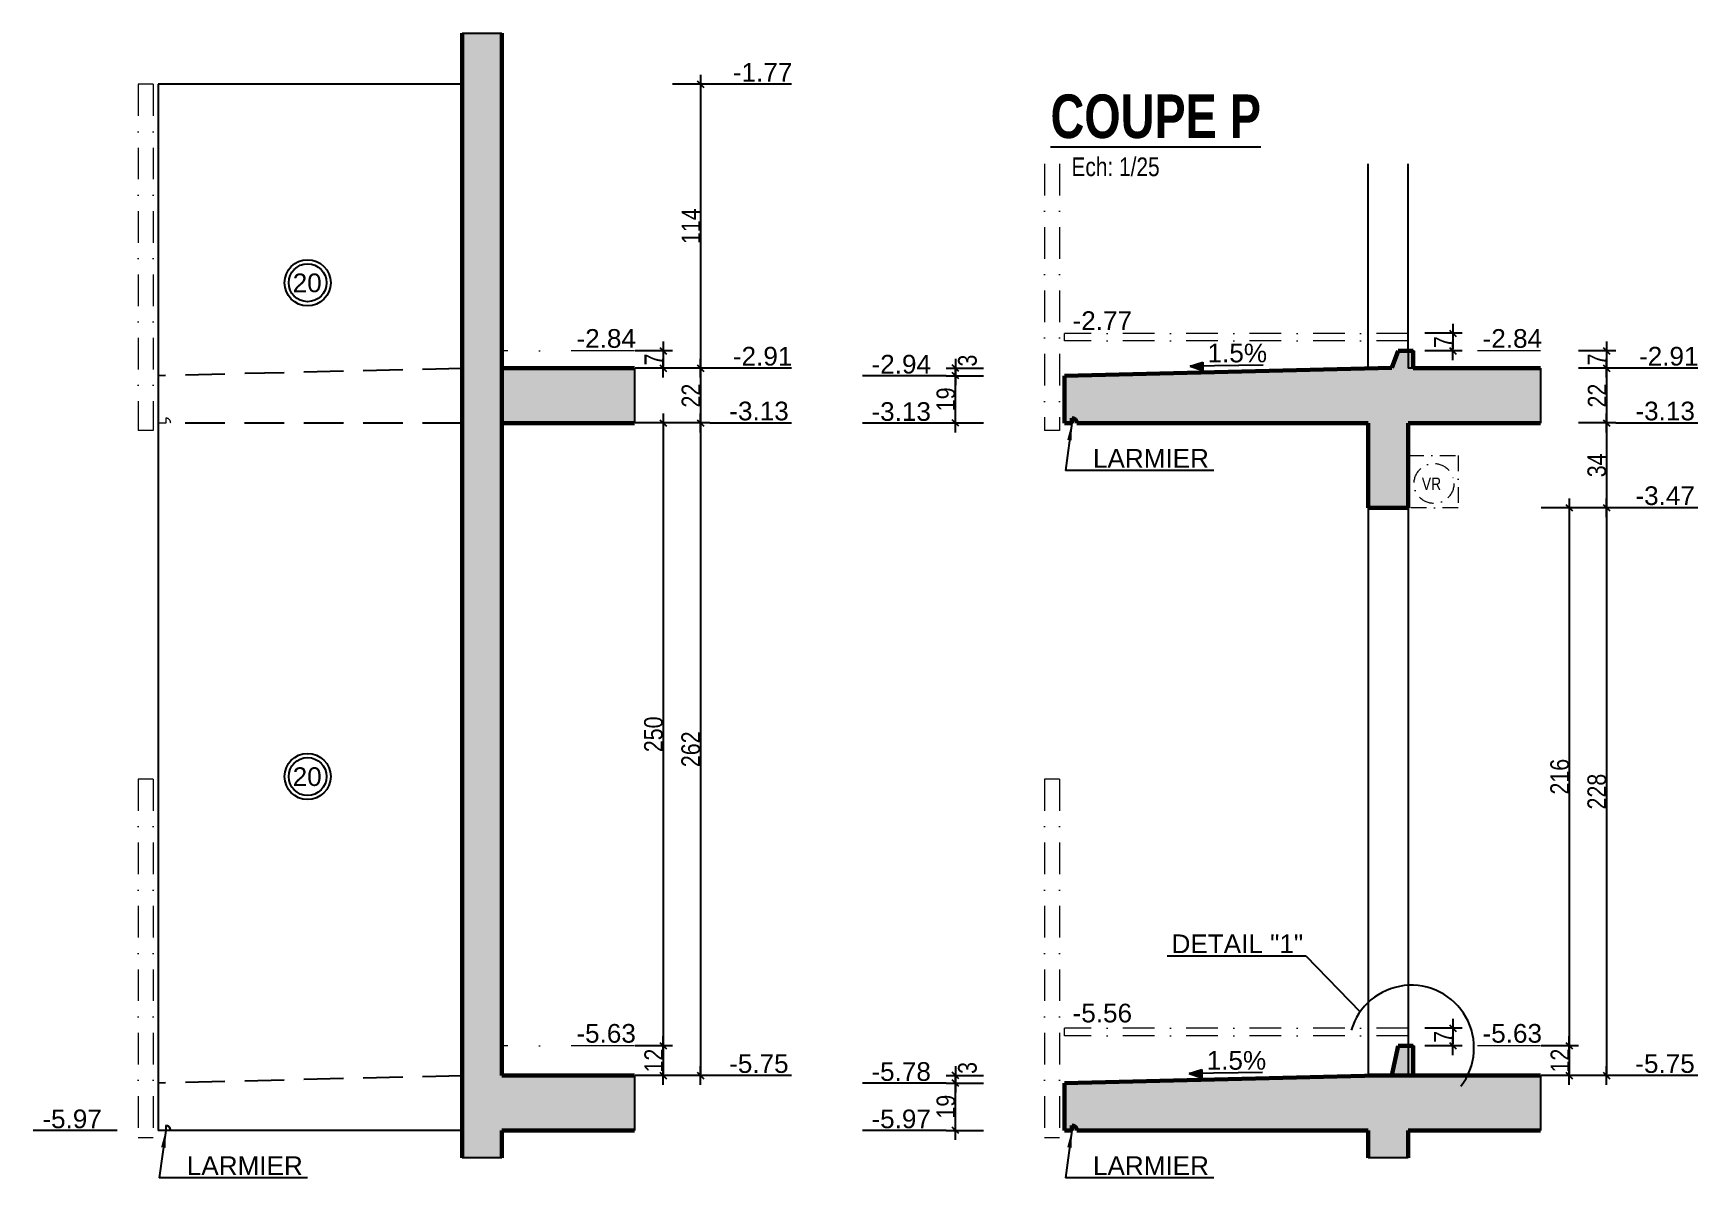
# Model space of a CAD drawing. Header units: millimetres. Extents: x -1921 to 5237, y 0 to 8595.
# Drawn here: x 2276 to 3613, y 4969 to 5888 of the extents above; entities that cross this region are included whole.
import ezdxf
from ezdxf.enums import TextEntityAlignment as Align

# ---------------------------------------------------------------- set-up
doc = ezdxf.new("R2010")
doc.units = ezdxf.units.MM
for name, pattern in [('CACHE2', [4.7625, 3.175, -1.5875]), ('CACHEX2', [19.05, 12.7, -6.35]), ('TIRETPTX2', [50.8, 25.4, -12.7, 0, -12.7])]:
    doc.linetypes.add(name, pattern=pattern)
for name, color, linetype in [('01_cote_gen', 4, 'Continuous'), ('01_linteaux', 2, 'Continuous'), ('01_poch_BN', 9, 'Continuous'), ('01_poch_murs', 253, 'Continuous'), ('01_texte', 230, 'Continuous'), ('AA_COTES', 2, 'Continuous')]:
    doc.layers.add(name, color=color, linetype=linetype)
doc.layers.add('01_murs_coup', color=5, linetype='Continuous', lineweight=60)
doc.layers.add('01_tram_axes', color=2, linetype='TIRETPTX2', lineweight=9)
doc.styles.add('ARIAL', font='arial.ttf')
doc.styles.add('impact', font='impact.ttf')
doc.styles.add('MATTE_TXT', font='arial.ttf')
doc.styles.add('STYLE2', font='ARIALN.TTF')
doc.dimstyles.new('JB25', dxfattribs={"dimscale": 0.1, "dimtxt": 150, "dimasz": 15, "dimexe": 0.1, "dimexo": 0.1, "dimgap": 0.09, "dimtad": 1, "dimdec": 1, "dimlfac": 0.5, "dimdsep": 46, "dimtxsty": 'STYLE2', "dimblk1": 'BOND_G', "dimblk2": 'BOND_D', "dimsah": 1, "dimcen": 1.5, "dimdle": 0.01, "dimse1": 1, "dimse2": 1, "dimclrd": 4, "dimclre": 2, "dimclrt": 6, "dimazin": 2, "dimtfac": 2.333333, "dimtdec": 1, "dimtix": 1, "dimtmove": 2, "dimatfit": 3, "dimldrblk": 'BOND_G', "dimfxl": 1, "dimtolj": 1, "dimtzin": 0, "dimarcsym": 0})

# ---------------------------------------------------------------- blocks, each defined once
blk = doc.blocks.new('BOND_G')
at = {"layer": 'AA_COTES', "color": 0}
for p, q in [((0, -5), (0, 15)), ((5, 0), (-5, 0)), ((1.77, 1.77), (-1.77, -1.77))]:
    blk.add_line(p, q, dxfattribs=at)
blk = doc.blocks.new('BOND_D')
at = {"layer": 'AA_COTES', "color": 0}
for p, q in [((5, 0), (-5, 0)), ((-1.77, -1.77), (1.77, 1.77)), ((0, 5), (0, -15))]:
    blk.add_line(p, q, dxfattribs=at)
blk = doc.blocks.new('*D600')
at = {"layer": '01_cote_gen', "color": 4, "lineweight": -2, "transparency": 16777216}
blk.add_line((3016.9, 5008.1), (3016.9, 5043.1), dxfattribs=at)
at = {"layer": 'DEFPOINTS', "color": 0}
for p in [(3016.9, 5044.6), (3104.4, 5044.6), (3114.4, 5006.6)]:
    blk.add_point(p, dxfattribs=at)
at = {"layer": '01_cote_gen', "color": 4, "lineweight": -2, "transparency": 16777216, "xscale": 1.5, "yscale": 1.5, "zscale": 1.5}
for name, p, rotation in [('BOND_D', (3016.9, 5044.6), 90), ('BOND_G', (3016.9, 5006.6), 270)]:
    blk.add_blockref(name, p, dxfattribs=dict(at, rotation=rotation))
at = {"layer": '01_cote_gen', "color": 6, "transparency": 16777216, "insert": (3009.3, 5025.6), "char_height": 15, "attachment_point": 5, "rotation": 90, "style": 'STYLE2'}
blk.add_mtext('\\A1;19', dxfattribs=at)
blk = doc.blocks.new('*D601')
at = {"layer": '01_cote_gen', "color": 4, "lineweight": -2, "transparency": 16777216}
blk.add_line((3016.9, 5576.1), (3016.9, 5611.1), dxfattribs=at)
at = {"layer": 'DEFPOINTS', "color": 0}
for p in [(3016.9, 5612.6), (3104.4, 5612.6), (3114.4, 5574.6)]:
    blk.add_point(p, dxfattribs=at)
at = {"layer": '01_cote_gen', "color": 4, "lineweight": -2, "transparency": 16777216, "xscale": 1.5, "yscale": 1.5, "zscale": 1.5}
for name, p, rotation in [('BOND_D', (3016.9, 5612.6), 90), ('BOND_G', (3016.9, 5574.6), 270)]:
    blk.add_blockref(name, p, dxfattribs=dict(at, rotation=rotation))
at = {"layer": '01_cote_gen', "color": 6, "transparency": 16777216, "insert": (3009.3, 5593.6), "char_height": 15, "attachment_point": 5, "rotation": 90, "style": 'STYLE2'}
blk.add_mtext('\\A1;19', dxfattribs=at)
blk = doc.blocks.new('*D602')
at = {"layer": '01_cote_gen', "color": 4, "lineweight": -2, "transparency": 16777216}
blk.add_line((3016.9, 5614.1), (3016.9, 5617.1), dxfattribs=at)
at = {"layer": 'DEFPOINTS', "color": 0}
for p in [(3016.9, 5618.6), (3395.6, 5618.6), (3104.4, 5612.6)]:
    blk.add_point(p, dxfattribs=at)
at = {"layer": '01_cote_gen', "color": 4, "lineweight": -2, "transparency": 16777216, "xscale": 1.5, "yscale": 1.5, "zscale": 1.5}
for name, p, rotation in [('BOND_D', (3016.9, 5618.6), 90), ('BOND_G', (3016.9, 5612.6), 270)]:
    blk.add_blockref(name, p, dxfattribs=dict(at, rotation=rotation))
at = {"layer": '01_cote_gen', "color": 6, "transparency": 16777216, "insert": (3026.6, 5624.7), "char_height": 15, "attachment_point": 5, "rotation": 90, "style": 'STYLE2'}
blk.add_mtext('\\A1;3', dxfattribs=at)
blk = doc.blocks.new('*D603')
at = {"layer": '01_cote_gen', "color": 4, "lineweight": -2, "transparency": 16777216}
blk.add_line((3016.9, 5046.1), (3016.9, 5049.1), dxfattribs=at)
at = {"layer": 'DEFPOINTS', "color": 0}
for p in [(3016.9, 5050.6), (3104.4, 5044.6), (3395.6, 5050.6)]:
    blk.add_point(p, dxfattribs=at)
at = {"layer": '01_cote_gen', "color": 4, "lineweight": -2, "transparency": 16777216, "xscale": 1.5, "yscale": 1.5, "zscale": 1.5}
for name, p, rotation in [('BOND_D', (3016.9, 5050.6), 90), ('BOND_G', (3016.9, 5044.6), 270)]:
    blk.add_blockref(name, p, dxfattribs=dict(at, rotation=rotation))
at = {"layer": '01_cote_gen', "color": 6, "transparency": 16777216, "insert": (3026.6, 5056.7), "char_height": 15, "attachment_point": 5, "rotation": 90, "style": 'STYLE2'}
blk.add_mtext('\\A1;3', dxfattribs=at)
blk = doc.blocks.new('*D604')
at = {"layer": '01_cote_gen', "color": 4, "lineweight": -2, "transparency": 16777216}
blk.add_line((3416.3, 5645.1), (3416.3, 5634.1), dxfattribs=at)
at = {"layer": 'DEFPOINTS', "color": 0}
for p in [(3380.4, 5646.6), (3394, 5632.6), (3416.3, 5632.6)]:
    blk.add_point(p, dxfattribs=at)
at = {"layer": '01_cote_gen', "color": 4, "lineweight": -2, "transparency": 16777216, "xscale": 1.5, "yscale": 1.5, "zscale": 1.5}
for name, p, rotation in [('BOND_G', (3416.3, 5646.6), 90), ('BOND_D', (3416.3, 5632.6), 270)]:
    blk.add_blockref(name, p, dxfattribs=dict(at, rotation=rotation))
at = {"layer": '01_cote_gen', "color": 6, "transparency": 16777216, "insert": (3408.8, 5639.6), "char_height": 15, "attachment_point": 5, "rotation": 90, "style": 'STYLE2'}
blk.add_mtext('\\A1;7', dxfattribs=at)
blk = doc.blocks.new('*D605')
at = {"layer": '01_cote_gen', "color": 4, "lineweight": -2, "transparency": 16777216}
blk.add_line((3509.8, 5505.1), (3509.8, 5076.1), dxfattribs=at)
at = {"layer": 'DEFPOINTS', "color": 0}
for p in [(3380.4, 5506.6), (3486.9, 5074.6), (3509.8, 5074.6)]:
    blk.add_point(p, dxfattribs=at)
at = {"layer": '01_cote_gen', "color": 4, "lineweight": -2, "transparency": 16777216, "xscale": 1.5, "yscale": 1.5, "zscale": 1.5}
for name, p, rotation in [('BOND_G', (3509.8, 5506.6), 90), ('BOND_D', (3509.8, 5074.6), 270)]:
    blk.add_blockref(name, p, dxfattribs=dict(at, rotation=rotation))
at = {"layer": '01_cote_gen', "color": 6, "transparency": 16777216, "insert": (3502.2, 5290.6), "char_height": 15, "attachment_point": 5, "rotation": 90, "style": 'STYLE2'}
blk.add_mtext('\\A1;216', dxfattribs=at)
blk = doc.blocks.new('*D606')
at = {"layer": '01_cote_gen', "color": 4, "lineweight": -2, "transparency": 16777216}
blk.add_line((3509.8, 5073.1), (3509.8, 5052.1), dxfattribs=at)
at = {"layer": 'DEFPOINTS', "color": 0}
for p in [(3487.3, 5074.6), (3486.9, 5050.6), (3509.8, 5050.6)]:
    blk.add_point(p, dxfattribs=at)
at = {"layer": '01_cote_gen', "color": 4, "lineweight": -2, "transparency": 16777216, "xscale": 1.5, "yscale": 1.5, "zscale": 1.5}
for name, p, rotation in [('BOND_G', (3509.8, 5074.6), 90), ('BOND_D', (3509.8, 5050.6), 270)]:
    blk.add_blockref(name, p, dxfattribs=dict(at, rotation=rotation))
at = {"layer": '01_cote_gen', "color": 6, "transparency": 16777216, "insert": (3502.3, 5062.6), "char_height": 15, "attachment_point": 5, "rotation": 90, "style": 'STYLE2'}
blk.add_mtext('\\A1;12', dxfattribs=at)
blk = doc.blocks.new('*D607')
at = {"layer": '01_cote_gen', "color": 4, "lineweight": -2, "transparency": 16777216}
blk.add_line((3539.7, 5505.1), (3539.7, 5052.1), dxfattribs=at)
at = {"layer": 'DEFPOINTS', "color": 0}
for p in [(3517.3, 5506.6), (3517.3, 5050.6), (3539.7, 5050.6)]:
    blk.add_point(p, dxfattribs=at)
at = {"layer": '01_cote_gen', "color": 4, "lineweight": -2, "transparency": 16777216, "xscale": 1.5, "yscale": 1.5, "zscale": 1.5}
for name, p, rotation in [('BOND_G', (3539.7, 5506.6), 90), ('BOND_D', (3539.7, 5050.6), 270)]:
    blk.add_blockref(name, p, dxfattribs=dict(at, rotation=rotation))
at = {"layer": '01_cote_gen', "color": 6, "transparency": 16777216, "insert": (3532, 5278.6), "char_height": 15, "attachment_point": 5, "rotation": 90, "style": 'STYLE2'}
blk.add_mtext('\\A1;228', dxfattribs=at)
blk = doc.blocks.new('*D608')
at = {"layer": '01_cote_gen', "color": 4, "lineweight": -2, "transparency": 16777216}
blk.add_line((3539.7, 5617.1), (3539.7, 5576.1), dxfattribs=at)
at = {"layer": 'DEFPOINTS', "color": 0}
for p in [(3553.8, 5618.6), (3539.7, 5574.6), (3547.2, 5574.6)]:
    blk.add_point(p, dxfattribs=at)
at = {"layer": '01_cote_gen', "color": 4, "lineweight": -2, "transparency": 16777216, "xscale": 1.5, "yscale": 1.5, "zscale": 1.5}
for name, p, rotation in [('BOND_G', (3539.7, 5618.6), 90), ('BOND_D', (3539.7, 5574.6), 270)]:
    blk.add_blockref(name, p, dxfattribs=dict(at, rotation=rotation))
at = {"layer": '01_cote_gen', "color": 6, "transparency": 16777216, "insert": (3532.2, 5596.6), "char_height": 15, "attachment_point": 5, "rotation": 90, "style": 'STYLE2'}
blk.add_mtext('\\A1;22', dxfattribs=at)
blk = doc.blocks.new('*D609')
at = {"layer": '01_cote_gen', "color": 4, "lineweight": -2, "transparency": 16777216}
blk.add_line((3539.7, 5573.1), (3539.7, 5508.1), dxfattribs=at)
at = {"layer": 'DEFPOINTS', "color": 0}
for p in [(3532.2, 5574.6), (3532.2, 5506.6), (3539.7, 5506.6)]:
    blk.add_point(p, dxfattribs=at)
at = {"layer": '01_cote_gen', "color": 4, "lineweight": -2, "transparency": 16777216, "xscale": 1.5, "yscale": 1.5, "zscale": 1.5}
for name, p, rotation in [('BOND_G', (3539.7, 5574.6), 90), ('BOND_D', (3539.7, 5506.6), 270)]:
    blk.add_blockref(name, p, dxfattribs=dict(at, rotation=rotation))
at = {"layer": '01_cote_gen', "color": 6, "transparency": 16777216, "insert": (3532, 5540.6), "char_height": 15, "attachment_point": 5, "rotation": 90, "style": 'STYLE2'}
blk.add_mtext('\\A1;34', dxfattribs=at)
blk = doc.blocks.new('*D610')
at = {"layer": '01_cote_gen', "color": 4, "lineweight": -2, "transparency": 16777216}
blk.add_line((3539.7, 5631.1), (3539.7, 5620.1), dxfattribs=at)
at = {"layer": 'DEFPOINTS', "color": 0}
for p in [(3486.9, 5632.6), (3486.9, 5618.6), (3539.7, 5618.6)]:
    blk.add_point(p, dxfattribs=at)
at = {"layer": '01_cote_gen', "color": 4, "lineweight": -2, "transparency": 16777216, "xscale": 1.5, "yscale": 1.5, "zscale": 1.5}
for name, p, rotation in [('BOND_G', (3539.7, 5632.6), 90), ('BOND_D', (3539.7, 5618.6), 270)]:
    blk.add_blockref(name, p, dxfattribs=dict(at, rotation=rotation))
at = {"layer": '01_cote_gen', "color": 6, "transparency": 16777216, "insert": (3532.2, 5625.6), "char_height": 15, "attachment_point": 5, "rotation": 90, "style": 'STYLE2'}
blk.add_mtext('\\A1;7', dxfattribs=at)
blk = doc.blocks.new('*D611')
at = {"layer": '01_cote_gen', "color": 4, "lineweight": -2, "transparency": 16777216}
blk.add_line((3416.3, 5087.1), (3416.3, 5076.1), dxfattribs=at)
at = {"layer": 'DEFPOINTS', "color": 0}
for p in [(3380.4, 5088.6), (3416.3, 5074.6), (3416.5, 5074.6)]:
    blk.add_point(p, dxfattribs=at)
at = {"layer": '01_cote_gen', "color": 4, "lineweight": -2, "transparency": 16777216, "xscale": 1.5, "yscale": 1.5, "zscale": 1.5}
for name, p, rotation in [('BOND_G', (3416.3, 5088.6), 90), ('BOND_D', (3416.3, 5074.6), 270)]:
    blk.add_blockref(name, p, dxfattribs=dict(at, rotation=rotation))
at = {"layer": '01_cote_gen', "color": 6, "transparency": 16777216, "insert": (3408.8, 5081.6), "char_height": 15, "attachment_point": 5, "rotation": 90, "style": 'STYLE2'}
blk.add_mtext('\\A1;7', dxfattribs=at)
blk = doc.blocks.new('*D612')
at = {"layer": '01_cote_gen', "color": 4, "lineweight": -2, "transparency": 16777216}
blk.add_line((2782.2, 5073.1), (2782.2, 5052.1), dxfattribs=at)
at = {"layer": 'DEFPOINTS', "color": 0}
for p in [(2759.7, 5074.6), (2759.2, 5050.6), (2782.2, 5050.6)]:
    blk.add_point(p, dxfattribs=at)
at = {"layer": '01_cote_gen', "color": 4, "lineweight": -2, "transparency": 16777216, "xscale": 1.5, "yscale": 1.5, "zscale": 1.5}
for name, p, rotation in [('BOND_G', (2782.2, 5074.6), 90), ('BOND_D', (2782.2, 5050.6), 270)]:
    blk.add_blockref(name, p, dxfattribs=dict(at, rotation=rotation))
at = {"layer": '01_cote_gen', "color": 6, "transparency": 16777216, "insert": (2774.6, 5062.6), "char_height": 15, "attachment_point": 5, "rotation": 90, "style": 'STYLE2'}
blk.add_mtext('\\A1;12', dxfattribs=at)
blk = doc.blocks.new('*D613')
at = {"layer": '01_cote_gen', "color": 4, "lineweight": -2, "transparency": 16777216}
blk.add_line((2812.1, 5573.1), (2812.1, 5052.1), dxfattribs=at)
at = {"layer": 'DEFPOINTS', "color": 0}
for p in [(2789.7, 5574.6), (2789.7, 5050.6), (2812.1, 5050.6)]:
    blk.add_point(p, dxfattribs=at)
at = {"layer": '01_cote_gen', "color": 4, "lineweight": -2, "transparency": 16777216, "xscale": 1.5, "yscale": 1.5, "zscale": 1.5}
for name, p, rotation in [('BOND_G', (2812.1, 5574.6), 90), ('BOND_D', (2812.1, 5050.6), 270)]:
    blk.add_blockref(name, p, dxfattribs=dict(at, rotation=rotation))
at = {"layer": '01_cote_gen', "color": 6, "transparency": 16777216, "insert": (2804.4, 5312.6), "char_height": 15, "attachment_point": 5, "rotation": 90, "style": 'STYLE2'}
blk.add_mtext('\\A1;262', dxfattribs=at)
blk = doc.blocks.new('*D614')
at = {"layer": '01_cote_gen', "color": 4, "lineweight": -2, "transparency": 16777216}
blk.add_line((2812.1, 5617.1), (2812.1, 5576.1), dxfattribs=at)
at = {"layer": 'DEFPOINTS', "color": 0}
for p in [(2826.1, 5618.6), (2812.1, 5574.6), (2819.6, 5574.6)]:
    blk.add_point(p, dxfattribs=at)
at = {"layer": '01_cote_gen', "color": 4, "lineweight": -2, "transparency": 16777216, "xscale": 1.5, "yscale": 1.5, "zscale": 1.5}
for name, p, rotation in [('BOND_G', (2812.1, 5618.6), 90), ('BOND_D', (2812.1, 5574.6), 270)]:
    blk.add_blockref(name, p, dxfattribs=dict(at, rotation=rotation))
at = {"layer": '01_cote_gen', "color": 6, "transparency": 16777216, "insert": (2804.5, 5596.6), "char_height": 15, "attachment_point": 5, "rotation": 90, "style": 'STYLE2'}
blk.add_mtext('\\A1;22', dxfattribs=at)
blk = doc.blocks.new('*D615')
at = {"layer": '01_cote_gen', "color": 4, "lineweight": -2, "transparency": 16777216}
blk.add_line((2782.2, 5631.1), (2782.2, 5620.1), dxfattribs=at)
at = {"layer": 'DEFPOINTS', "color": 0}
for p in [(2729.3, 5632.6), (2729.3, 5618.6), (2782.2, 5618.6)]:
    blk.add_point(p, dxfattribs=at)
at = {"layer": '01_cote_gen', "color": 4, "lineweight": -2, "transparency": 16777216, "xscale": 1.5, "yscale": 1.5, "zscale": 1.5}
for name, p, rotation in [('BOND_G', (2782.2, 5632.6), 90), ('BOND_D', (2782.2, 5618.6), 270)]:
    blk.add_blockref(name, p, dxfattribs=dict(at, rotation=rotation))
at = {"layer": '01_cote_gen', "color": 6, "transparency": 16777216, "insert": (2774.7, 5625.6), "char_height": 15, "attachment_point": 5, "rotation": 90, "style": 'STYLE2'}
blk.add_mtext('\\A1;7', dxfattribs=at)
blk = doc.blocks.new('*D616')
at = {"layer": '01_cote_gen', "color": 4, "lineweight": -2, "transparency": 16777216}
blk.add_line((2782.2, 5573.1), (2782.2, 5076.1), dxfattribs=at)
at = {"layer": 'DEFPOINTS', "color": 0}
for p in [(2759.2, 5574.6), (2774.7, 5074.6), (2782.2, 5074.6)]:
    blk.add_point(p, dxfattribs=at)
at = {"layer": '01_cote_gen', "color": 4, "lineweight": -2, "transparency": 16777216, "xscale": 1.5, "yscale": 1.5, "zscale": 1.5}
for name, p, rotation in [('BOND_G', (2782.2, 5574.6), 90), ('BOND_D', (2782.2, 5074.6), 270)]:
    blk.add_blockref(name, p, dxfattribs=dict(at, rotation=rotation))
at = {"layer": '01_cote_gen', "color": 6, "transparency": 16777216, "insert": (2774.5, 5324.6), "char_height": 15, "attachment_point": 5, "rotation": 90, "style": 'STYLE2'}
blk.add_mtext('\\A1;250', dxfattribs=at)
blk = doc.blocks.new('*D812')
at = {"layer": '01_cote_gen', "color": 4, "lineweight": -2, "transparency": 16777216}
blk.add_line((2812.1, 5845.1), (2812.1, 5620.1), dxfattribs=at)
at = {"layer": 'DEFPOINTS', "color": 0}
for p in [(2620.7, 5846.6), (2797.5, 5618.6), (2812.1, 5618.6)]:
    blk.add_point(p, dxfattribs=at)
at = {"layer": '01_cote_gen', "color": 4, "lineweight": -2, "transparency": 16777216, "xscale": 1.5, "yscale": 1.5, "zscale": 1.5}
for name, p, rotation in [('BOND_G', (2812.1, 5846.6), 90), ('BOND_D', (2812.1, 5618.6), 270)]:
    blk.add_blockref(name, p, dxfattribs=dict(at, rotation=rotation))
at = {"layer": '01_cote_gen', "color": 6, "transparency": 16777216, "insert": (2804.5, 5732.6), "char_height": 15, "attachment_point": 5, "rotation": 90, "style": 'STYLE2'}
blk.add_mtext('\\A1;114', dxfattribs=at)

msp = doc.modelspace()

# ---------------------------------------------------------------- hatches: boundary and pattern name
at = {"layer": '01_poch_murs'}
h = msp.add_hatch(color=256, dxfattribs=at)
h.dxf.hatch_style = 1
h.paths.add_polyline_path([(2652.73, 5887.53), (2620.73, 5887.53), (2620.73, 4984.57), (2652.73, 4984.57), (2652.73, 5006.57), (2759.21, 5006.57), (2759.21, 5050.57), (2652.73, 5050.57)])
h = msp.add_hatch(color=256, dxfattribs=at)
h.dxf.hatch_style = 1
h.paths.add_polyline_path([(3486.85, 5618.57), (3384.37, 5618.57), (3384.37, 5632.57), (3372.37, 5632.57), (3367.43, 5618.85), (3104.37, 5612.57), (3104.37, 5574.57), (3110.37, 5574.57), (3110.37, 5578.57, -0.4142136), (3114.37, 5574.57), (3348.37, 5574.57), (3348.37, 5506.57), (3380.37, 5506.57), (3380.37, 5574.57), (3486.85, 5574.57)])
h = msp.add_hatch(color=256, dxfattribs=at)
h.dxf.hatch_style = 1
h.paths.add_polyline_path([(2759.21, 5618.57), (2652.73, 5618.57), (2652.73, 5574.57), (2759.21, 5574.57)])
h = msp.add_hatch(color=256, dxfattribs=at)
h.dxf.hatch_style = 1
h.paths.add_polyline_path([(3486.85, 5050.57), (3384.37, 5050.57), (3355.69, 5050.57), (3104.37, 5044.57), (3104.37, 5006.57), (3110.37, 5006.57), (3110.37, 5010.57, -0.4142136), (3114.37, 5006.57), (3348.37, 5006.57), (3348.37, 4984.57), (3380.37, 4984.57), (3380.37, 5006.57), (3486.85, 5006.57)])
h.paths.add_polyline_path([(3384.37, 5074.57), (3372.37, 5074.57), (3367.37, 5050.57), (3384.37, 5050.57)])

# ---------------------------------------------------------------- linework, layer by layer
at = {"layer": '01_linteaux'}
for p, q in [((2376.73, 5846.57), (2376.73, 5006.57)), ((2620.73, 5846.57), (2376.73, 5846.57)), ((3348.37, 5618.57), (3348.37, 5782.79)), ((3380.37, 5632.57), (3380.37, 5782.79)), ((3384.37, 5618.57), (3380.37, 5618.57)), ((3348.37, 5506.57), (3348.37, 5050.57)), ((3380.37, 5506.57), (3380.37, 5074.57)), ((3384.37, 5050.57), (3380.37, 5050.57)), ((2620.73, 5006.57), (2376.73, 5006.57)), ((2382.73, 5010.57), (2382.73, 5006.57))]:
    msp.add_line(p, q, dxfattribs=at)
at = {"layer": '01_linteaux', "linetype": 'CACHEX2', "ltscale": 2}
for p, q in [((3380.37, 5632.57), (3380.37, 5618.57)), ((3380.37, 5074.57), (3380.37, 5050.57))]:
    msp.add_line(p, q, dxfattribs=at)
at = {"layer": '01_linteaux', "linetype": 'CACHE2', "ltscale": 10}
for p, q in [((2620.73, 5618.4), (2376.73, 5612.57)), ((2620.73, 5574.57), (2386.73, 5574.57)), ((2620.73, 5050.4), (2376.73, 5044.57))]:
    msp.add_line(p, q, dxfattribs=at)
at = {"layer": '01_linteaux'}
msp.add_arc((2382.73, 5006.57), 4, 0, 90, dxfattribs=at)
at = {"layer": '01_murs_coup'}
for p, q in [((2620.73, 5887.53), (2620.73, 4984.57)), ((2652.73, 5887.53), (2652.73, 5050.57)), ((3372.37, 5632.57), (3367.43, 5618.85)), ((3384.37, 5632.57), (3372.37, 5632.57)), ((3384.37, 5632.57), (3384.37, 5618.57)), ((2759.21, 5618.57), (2652.73, 5618.57)), ((3367.43, 5618.85), (3104.37, 5612.57)), ((3486.85, 5618.57), (3384.37, 5618.57)), ((3104.37, 5574.57), (3104.37, 5612.57)), ((2759.21, 5574.57), (2652.73, 5574.57)), ((3110.37, 5574.57), (3104.37, 5574.57)), ((3110.37, 5578.57), (3110.37, 5574.57)), ((3348.37, 5574.57), (3114.37, 5574.57)), ((3348.37, 5574.57), (3348.37, 5506.57)), ((3486.85, 5574.57), (3380.37, 5574.57)), ((3380.37, 5574.57), (3380.37, 5506.57)), ((3380.37, 5506.57), (3348.37, 5506.57)), ((3372.37, 5074.57), (3367.43, 5050.85)), ((3384.37, 5074.57), (3372.37, 5074.57)), ((3384.37, 5074.57), (3384.37, 5050.57)), ((2759.21, 5050.57), (2652.73, 5050.57)), ((3367.43, 5050.85), (3104.37, 5044.57)), ((3104.37, 5044.57), (3104.37, 5006.57)), ((3486.85, 5050.57), (3348.37, 5050.57)), ((3486.85, 5050.57), (3384.37, 5050.57)), ((2759.21, 5006.57), (2652.73, 5006.57)), ((2652.73, 5006.57), (2652.73, 4984.57)), ((3110.37, 5006.57), (3104.37, 5006.57)), ((3110.37, 5010.57), (3110.37, 5006.57)), ((3348.37, 5006.57), (3114.37, 5006.57)), ((3348.37, 5006.57), (3348.37, 4984.57)), ((3486.85, 5006.57), (3380.37, 5006.57)), ((3380.37, 5006.57), (3380.37, 4984.57))]:
    msp.add_line(p, q, dxfattribs=at)
for centre in [(3110.37, 5574.57), (3110.37, 5006.57)]:
    msp.add_arc(centre, 4, 0, 90, dxfattribs=at)
at = {"layer": '01_poch_BN', "ltscale": 2}
for p, q in [((2759.21, 5618.57), (2759.21, 5574.57)), ((3486.85, 5618.57), (3486.85, 5574.57))]:
    msp.add_line(p, q, dxfattribs=at)
at = {"layer": '01_poch_murs'}
for p, q in [((2620.73, 5887.53), (2652.73, 5887.53)), ((2759.21, 5050.57), (2759.21, 5006.57)), ((3486.85, 5050.57), (3486.85, 5006.57)), ((2652.73, 4984.57), (2620.73, 4984.57)), ((3380.37, 4984.57), (3348.37, 4984.57))]:
    msp.add_line(p, q, dxfattribs=at)
at = {"layer": '01_texte'}
for p, q in [((2885.33, 5846.57), (2819.56, 5846.57)), ((2885.33, 5618.57), (2819.56, 5618.57)), ((3205.32, 5620.13), (3215.55, 5623.42)), ((3264.14, 5621), (3205.32, 5620.13)), ((3205.32, 5620.13), (3215.55, 5616.85)), ((3215.55, 5623.42), (3215.55, 5616.85)), ((3612.97, 5618.57), (3547.2, 5618.57)), ((3009.45, 5612.57), (2942.16, 5612.57)), ((2885.33, 5574.57), (2819.56, 5574.57)), ((3009.45, 5574.57), (2942.16, 5574.57)), ((3110.37, 5574.57), (3105.22, 5536.57)), ((3612.97, 5574.57), (3547.2, 5574.57)), ((3224.29, 5536.57), (3105.22, 5536.57)), ((3612.97, 5506.57), (3547.2, 5506.57)), ((3186.98, 5146.83), (3298.28, 5146.83)), ((3298.28, 5146.83), (3341.87, 5101.78)), ((3204.62, 5052.12), (3214.85, 5055.4)), ((3263.43, 5052.98), (3204.62, 5052.12)), ((3214.85, 5055.4), (3214.85, 5048.84)), ((2885.33, 5050.57), (2819.56, 5050.57)), ((3009.45, 5044.57), (2942.16, 5044.57)), ((3204.62, 5052.12), (3214.85, 5048.84)), ((3612.97, 5050.57), (3547.2, 5050.57)), ((2343.69, 5006.57), (2276.4, 5006.57)), ((2382.73, 5006.57), (2377.58, 4968.57)), ((3009.45, 5006.57), (2942.16, 5006.57)), ((3110.37, 5006.57), (3105.22, 4968.57)), ((2496.65, 4968.57), (2377.58, 4968.57)), ((3224.29, 4968.57), (3105.22, 4968.57))]:
    msp.add_line(p, q, dxfattribs=at)
for centre, radius in [((2496.69, 5687.2), 18.51), ((2496.69, 5687.2), 15.21), ((2496.69, 5290.7), 18.51), ((2496.69, 5290.7), 15.21)]:
    msp.add_circle(centre, radius, dxfattribs=at)
msp.add_arc((3383, 5072.8), 50.32, 322.32435, 163.67277, dxfattribs=at)
for points in [[(3215.55, 5623.42), (3205.32, 5620.13), (3215.55, 5616.85)], [(3110.37, 5574.57), (3106.66, 5561.03), (3108.5, 5560.78)], [(3110.37, 5574.57), (3110.34, 5560.53), (3108.5, 5560.78)], [(3214.85, 5055.4), (3204.62, 5052.12), (3214.85, 5048.84)], [(2382.73, 5006.57), (2379.02, 4993.03), (2380.86, 4992.78)], [(2382.73, 5006.57), (2382.7, 4992.53), (2380.86, 4992.78)], [(3110.37, 5006.57), (3106.66, 4993.03), (3108.5, 4992.78)], [(3110.37, 5006.57), (3110.34, 4992.53), (3108.5, 4992.78)]]:
    msp.add_solid(points, dxfattribs=at)
at = {"layer": '01_tram_axes'}
for p, q in [((2360.73, 5846.57), (2360.73, 5568.57)), ((2372.73, 5846.57), (2360.73, 5846.57)), ((2372.73, 5846.57), (2372.73, 5568.57)), ((3088.37, 5782.79), (3088.37, 5568.57)), ((3100.37, 5782.79), (3100.37, 5568.57)), ((3380.37, 5646.57), (3104.37, 5646.57)), ((3104.37, 5640.57), (3104.37, 5646.57)), ((3380.37, 5640.57), (3104.37, 5640.57)), ((3104.37, 5612.57), (3104.37, 5574.57)), ((2382.73, 5574.57), (2376.73, 5574.57)), ((2382.73, 5578.57), (2382.73, 5574.57)), ((2372.73, 5568.57), (2360.73, 5568.57)), ((3100.37, 5568.57), (3088.37, 5568.57)), ((2372.73, 5288.57), (2360.73, 5288.57)), ((2360.73, 5288.57), (2360.73, 5000.57)), ((2372.73, 5288.57), (2372.73, 5000.57)), ((3100.37, 5288.57), (3088.37, 5288.57)), ((3088.37, 5288.57), (3088.37, 5000.57)), ((3100.37, 5288.57), (3100.37, 5000.57)), ((3380.37, 5088.57), (3104.37, 5088.57)), ((3380.37, 5082.57), (3104.37, 5082.57)), ((2372.73, 5000.57), (2360.73, 5000.57)), ((3100.37, 5000.57), (3088.37, 5000.57))]:
    msp.add_line(p, q, dxfattribs=at)
at = {"layer": '01_tram_axes', "ltscale": 2}
for p, q in [((3380.37, 5646.57), (3380.37, 5640.57)), ((2759.21, 5632.57), (2652.73, 5632.57)), ((3486.85, 5632.57), (3384.37, 5632.57)), ((2652.73, 5088.57), (2652.73, 5082.57)), ((3104.37, 5082.57), (3104.37, 5088.57)), ((3380.37, 5088.57), (3380.37, 5082.57)), ((2759.21, 5074.57), (2652.73, 5074.57)), ((2759.21, 5074.57), (2656.73, 5074.57)), ((3486.85, 5074.57), (3380.37, 5074.57)), ((3486.85, 5074.57), (3384.37, 5074.57))]:
    msp.add_line(p, q, dxfattribs=at)
at = {"layer": '01_tram_axes', "ltscale": 0.5}
for p, q in [((3380.37, 5548.56), (3420.72, 5548.56)), ((3420.72, 5548.56), (3420.72, 5506.57)), ((3420.72, 5506.57), (3380.37, 5506.57))]:
    msp.add_line(p, q, dxfattribs=at)
msp.add_circle((3401.2, 5526.03), 16, dxfattribs=at)
at = {"layer": '01_tram_axes'}
msp.add_arc((2382.73, 5574.57), 4, 0, 90, dxfattribs=at)

# ---------------------------------------------------------------- texts
at = {"layer": '01_texte', "style": 'ARIAL'}
for s, p in [('-1.77', (2838.2, 5848.73)), ('20', (2484.69, 5679.63)), ('-2.77', (3110.97, 5649.29)), ('-2.84', (2712.59, 5635)), ('-2.84', (3440.23, 5635)), ('-2.91', (2838.2, 5620.73)), ('-2.94', (2949.52, 5614.32)), ('-2.91', (3565.84, 5620.73)), ('-3.13', (2835.31, 5576.73)), ('-3.13', (2949.45, 5576.32)), ('-3.13', (3562.95, 5576.73)), ('LARMIER', (3127.33, 5538.73)), ('-3.47', (3562.95, 5508.73)), ('20', (2484.69, 5283.13)), ('DETAIL "1"', (3190.43, 5148.91)), ('-5.56', (3110.98, 5093.29)), ('-5.63', (2712.52, 5077)), ('-5.63', (3440.16, 5077)), ('-5.75', (2835.19, 5052.73)), ('1.5%%%', (3218.67, 5055.31)), ('-5.75', (3562.83, 5052.73)), ('-5.78', (2949.42, 5046.32)), ('-5.97', (2283.69, 5008.32)), ('-5.97', (2949.45, 5008.32)), ('LARMIER', (2399.69, 4970.73)), ('LARMIER', (3127.33, 4970.73))]:
    msp.add_text(s, height=15, dxfattribs=at).set_placement(p)
at = {"layer": '01_texte', "style": 'impact'}
msp.add_text('%%UCOUPE P', height=35, dxfattribs=at).set_placement((3177.77, 5792.9), align=Align.BOTTOM_CENTER)
at = {"layer": '01_texte', "style": 'MATTE_TXT', "width": 0.8}
for s, height, p in [('Ech: 1/25', 15, (3145.49, 5768.34)), ('VR', 10, (3399.18, 5517.78))]:
    msp.add_text(s, height=height, dxfattribs=at).set_placement(p, align=Align.BOTTOM_CENTER)
at = {"layer": '01_tram_axes', "style": 'ARIAL'}
msp.add_text('1.5%%%', height=15, dxfattribs=at).set_placement((3219.38, 5623.32))

# ---------------------------------------------------------------- dimensions: what is measured, and where the dimension line sits
at = {"layer": '01_cote_gen'}
for base, p1, p2, picture, middle in [((2812.06, 5618.57), (2620.73, 5846.57), (2797.53, 5618.57), '*D812', (2804.52, 5732.57)), ((3416.31, 5632.57), (3380.37, 5646.57), (3394.01, 5632.57), '*D604', (3408.8, 5639.57)), ((2782.18, 5618.57), (2729.34, 5632.57), (2729.34, 5618.57), '*D615', (2774.67, 5625.57)), ((3539.7, 5618.57), (3486.85, 5632.57), (3486.85, 5618.57), '*D610', (3532.19, 5625.57)), ((2812.06, 5574.57), (2826.14, 5618.57), (2819.56, 5574.57), '*D614', (2804.52, 5596.57)), ((3016.95, 5612.57), (3114.37, 5574.57), (3104.37, 5612.57), '*D601', (3009.28, 5593.57)), ((3539.7, 5574.57), (3553.78, 5618.57), (3547.2, 5574.57), '*D608', (3532.16, 5596.57)), ((2782.18, 5074.57), (2759.21, 5574.57), (2774.68, 5074.57), '*D616', (2774.51, 5324.57)), ((2812.06, 5050.57), (2789.68, 5574.57), (2789.68, 5050.57), '*D613', (2804.39, 5312.57)), ((3539.7, 5506.57), (3532.2, 5574.57), (3532.2, 5506.57), '*D609', (3532.03, 5540.57)), ((3509.82, 5074.57), (3380.37, 5506.57), (3486.85, 5074.57), '*D605', (3502.15, 5290.57)), ((3539.7, 5050.57), (3517.32, 5506.57), (3517.32, 5050.57), '*D607', (3532.03, 5278.57)), ((3416.31, 5074.57), (3380.37, 5088.57), (3416.46, 5074.57), '*D611', (3408.8, 5081.57)), ((2782.18, 5050.57), (2759.68, 5074.57), (2759.21, 5050.57), '*D612', (2774.64, 5062.57)), ((3509.82, 5050.57), (3487.32, 5074.57), (3486.85, 5050.57), '*D606', (3502.28, 5062.57)), ((3016.95, 5044.57), (3114.37, 5006.57), (3104.37, 5044.57), '*D600', (3009.28, 5025.57))]:
    dim = msp.add_linear_dim(base=base, p1=p1, p2=p2, angle=90, dimstyle='JB25', dxfattribs=at)
    dim.commit()
    dim.dimension.update_dxf_attribs({"geometry": picture, "text_midpoint": middle})
for base, p1, p2, picture, middle in [((3016.95, 5618.57), (3104.37, 5612.57), (3395.6, 5618.57), '*D602', (3026.58, 5624.72)), ((3016.95, 5050.57), (3104.37, 5044.57), (3395.6, 5050.57), '*D603', (3026.58, 5056.72))]:
    dim = msp.add_linear_dim(base=base, p1=p1, p2=p2, angle=90, dimstyle='JB25', dxfattribs=at)
    dim.commit()
    dim.dimension.update_dxf_attribs({"geometry": picture, "text_midpoint": middle, "dimtype": 160})

doc.saveas('drawing.dxf')
